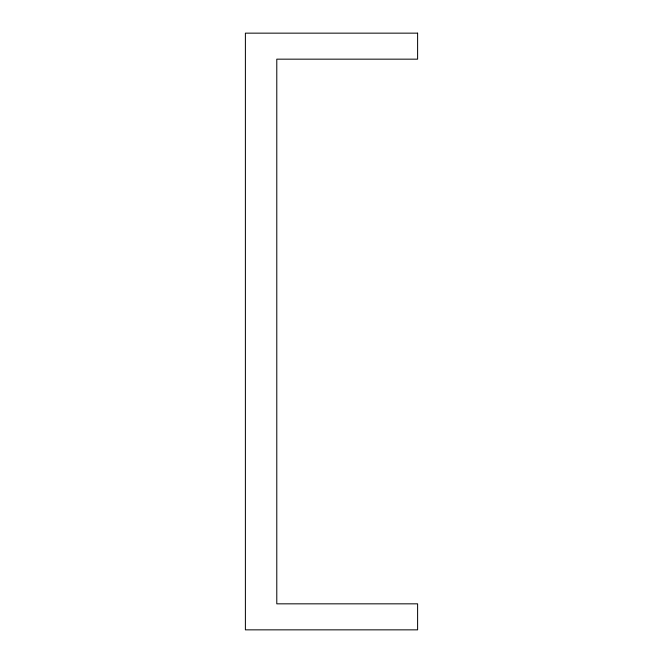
<?xml version="1.0" encoding="UTF-8"?>
<svg xmlns="http://www.w3.org/2000/svg" width="663" height="663" viewBox="0 0 663 663"><rect width="100%" height="100%" fill="white"/><g stroke="black" fill="none" stroke-linecap="round" stroke-linejoin="round"><path stroke-width="0.99" d="M417.607 33.15L245.393 33.15L245.393 629.85L417.607 629.85L417.607 603.836L276.786 603.836L276.786 59.164L417.607 59.164L417.607 33.15"/></g></svg>
